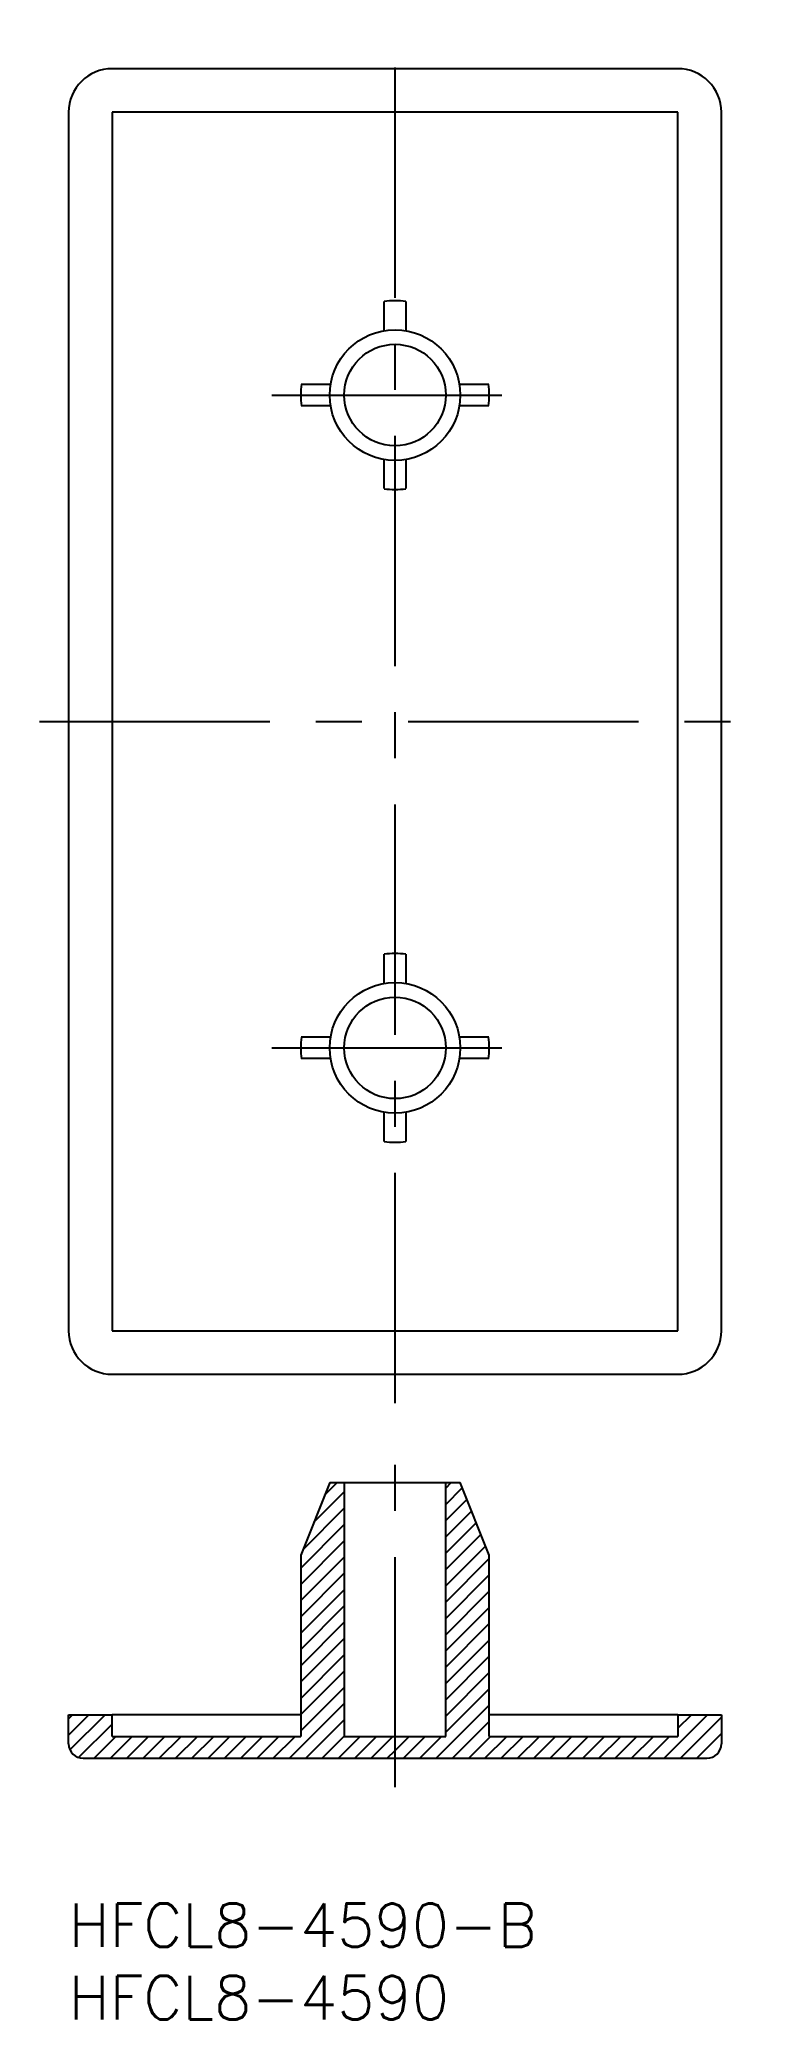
# Model space of a CAD drawing. Extents: x -2 to 47, y -8 to 128.
import ezdxf

# ---------------------------------------------------------------- set-up
doc = ezdxf.new("R2010")
doc.units = 0
doc.header["$LTSCALE"] = 0.5
doc.linetypes.add('CENTER', pattern=[50.8, 31.75, -6.35, 6.35, -6.35])
doc.layers.get('0').update_dxf_attribs({"linetype": 'CONTINUOUS'})
for name, color, linetype in [('MSM_CENTER', 1, 'CENTER'), ('MSM_CONTINUOUS', 7, 'CONTINUOUS'), ('MSM_NARROW', 5, 'CONTINUOUS'), ('MSM_PART_NUMBER', 7, 'CONTINUOUS')]:
    doc.layers.add(name, color=color, linetype=linetype)
doc.styles.get("Standard").update_dxf_attribs({"font": 'txt.shx', "height": 3, "bigfont": 'bigfont.shx'})

# ---------------------------------------------------------------- blocks, each defined once
blk = doc.blocks.new('*U8')
at = {"layer": 'MSM_PART_NUMBER'}
blk.add_text('HFCL8-4590-B', height=3, dxfattribs=at).set_placement((0, -3))
blk = doc.blocks.new('*U9')
at = {"layer": 'MSM_PART_NUMBER'}
blk.add_text('HFCL8-4590', height=3, dxfattribs=at).set_placement((0, -8))
blk = doc.blocks.new('*X11')
at = {"color": 0}
for p, q in [((17.65, 28.14), (18.52, 29)), ((26, 28.62), (26.38, 29)), ((16.91, 26.27), (19, 28.36)), ((26, 27.5), (27.14, 28.64)), ((26, 26.38), (27.46, 27.84)), ((16, 23.11), (19, 26.11)), ((16.16, 24.39), (19, 27.24)), ((26, 25.26), (27.78, 27.04)), ((26, 24.13), (28.1, 26.24)), ((16, 21.99), (19, 24.99)), ((26, 23.01), (28.43, 25.44)), ((26, 21.89), (28.75, 24.63)), ((16, 20.87), (19, 23.87)), ((26, 20.77), (29, 23.77)), ((16, 19.75), (19, 22.75)), ((26, 19.64), (29, 22.64)), ((16, 18.62), (19, 21.62)), ((16, 17.5), (19, 20.5)), ((26, 18.52), (29, 21.52)), ((16, 16.38), (19, 19.38)), ((26, 17.4), (29, 20.4)), ((26, 16.28), (29, 19.28)), ((16, 15.26), (19, 18.26)), ((26, 15.15), (29, 18.15)), ((16, 14.13), (19, 17.13)), ((26, 14.03), (29, 17.03)), ((16, 13.01), (19, 16.01)), ((26, 12.91), (29, 15.91)), ((15.23, 10), (19, 13.77)), ((16, 11.89), (19, 14.89)), ((25.34, 10), (29, 13.66)), ((26, 11.79), (29, 14.79)), ((0, 11.6), (1.4, 13)), ((0, 12.73), (0.27, 13)), ((0.09, 10.58), (2.52, 13)), ((0.69, 10.05), (3, 12.36)), ((16.36, 10), (19, 12.64)), ((26.46, 10), (29, 12.54)), ((41.05, 10), (44.05, 13)), ((42, 12.07), (42.93, 13)), ((42.17, 10), (45, 12.83)), ((1.76, 10), (3.26, 11.5)), ((2.89, 10), (4.39, 11.5)), ((4.01, 10), (5.51, 11.5)), ((5.13, 10), (6.63, 11.5)), ((6.25, 10), (7.75, 11.5)), ((7.38, 10), (8.88, 11.5)), ((8.5, 10), (10, 11.5)), ((9.62, 10), (11.12, 11.5)), ((10.74, 10), (12.24, 11.5)), ((11.87, 10), (13.37, 11.5)), ((12.99, 10), (14.49, 11.5)), ((14.11, 10), (15.61, 11.5)), ((17.48, 10), (19, 11.52)), ((18.6, 10), (20.1, 11.5)), ((19.72, 10), (21.22, 11.5)), ((20.85, 10), (22.35, 11.5)), ((22.5, 10.53), (23.47, 11.5)), ((23.09, 10), (24.59, 11.5)), ((24.21, 10), (25.71, 11.5)), ((27.58, 10), (29.08, 11.5)), ((28.7, 10), (30.2, 11.5)), ((29.83, 10), (31.33, 11.5)), ((30.95, 10), (32.45, 11.5)), ((32.07, 10), (33.57, 11.5)), ((33.19, 10), (34.69, 11.5)), ((34.32, 10), (35.82, 11.5)), ((35.44, 10), (36.94, 11.5)), ((36.56, 10), (38.06, 11.5)), ((37.68, 10), (39.18, 11.5)), ((38.81, 10), (40.31, 11.5)), ((39.93, 10), (41.43, 11.5)), ((43.3, 10), (45, 11.7)), ((21.97, 10), (22.5, 10.53))]:
    blk.add_line(p, q, dxfattribs=at)

msp = doc.modelspace()

# ---------------------------------------------------------------- linework, layer by layer
at = {"layer": 'MSM_CENTER'}
for p, q in [((22.5, 34.48), (22.5, 128.47)), ((14, 103.97), (31, 103.97)), ((-2, 81.47), (47, 81.47)), ((14, 58.97), (31, 58.97)), ((22.5, 8), (22.5, 31))]:
    msp.add_line(p, q, dxfattribs=at)
at = {"layer": 'MSM_CONTINUOUS'}
for p, q in [((42, 126.47), (3, 126.47)), ((0, 123.47), (0, 39.47)), ((3, 123.47), (3, 39.47)), ((42, 123.47), (3, 123.47)), ((42, 39.47), (42, 123.47)), ((45, 39.47), (45, 123.47)), ((21.75, 108.41), (21.75, 110.43)), ((23.25, 110.43), (23.25, 108.41)), ((16.04, 104.72), (18.06, 104.72)), ((26.94, 104.72), (28.96, 104.72)), ((18.06, 103.22), (16.04, 103.22)), ((28.96, 103.22), (26.94, 103.22)), ((21.75, 97.52), (21.75, 99.54)), ((23.25, 99.54), (23.25, 97.52)), ((21.75, 63.41), (21.75, 65.43)), ((23.25, 65.43), (23.25, 63.41)), ((16.04, 59.73), (18.06, 59.73)), ((26.94, 59.73), (28.96, 59.73)), ((18.06, 58.23), (16.04, 58.23)), ((28.96, 58.23), (26.94, 58.23)), ((21.75, 52.52), (21.75, 54.54)), ((23.25, 54.54), (23.25, 52.52)), ((3, 39.47), (42, 39.47)), ((3, 36.48), (42, 36.48)), ((18, 29), (16, 24)), ((18, 29), (19, 29)), ((19, 29), (26, 29)), ((19, 29), (19, 11.5)), ((26, 29), (27, 29)), ((26, 11.5), (26, 29)), ((29, 24), (27, 29)), ((16, 24), (16, 11.5)), ((29, 11.5), (29, 24)), ((0, 13), (3, 13)), ((0, 11), (0, 13)), ((16, 13), (3, 13)), ((3, 11.5), (3, 13)), ((42, 13), (29, 13)), ((42, 13), (42, 11.5)), ((42, 13), (45, 13)), ((45, 13), (45, 11)), ((3, 11.5), (16, 11.5)), ((19, 11.5), (26, 11.5)), ((29, 11.5), (42, 11.5)), ((1, 10), (44, 10))]:
    msp.add_line(p, q, dxfattribs=at)
for centre, radius in [((22.5, 103.97), 4.5), ((22.5, 103.97), 3.5), ((22.5, 58.97), 4.5), ((22.5, 58.97), 3.5)]:
    msp.add_circle(centre, radius, dxfattribs=at)
for centre, radius, start, end in [((3, 123.47), 3, 90, 180), ((42, 123.47), 3, 0, 90), ((22.5, 103.97), 6.5, 83.3742, 96.6258), ((22.5, 103.97), 6.5, 173.3742, 186.6258), ((22.5, 103.97), 6.5, 353.3742, 6.6258), ((22.5, 103.97), 6.5, 263.3742, 276.6258), ((22.5, 58.97), 6.5, 83.3742, 96.6258), ((22.5, 58.97), 6.5, 173.3742, 186.6258), ((22.5, 58.97), 6.5, 353.3742, 6.6258), ((22.5, 58.97), 6.5, 263.3742, 276.6258), ((3, 39.47), 3, 180, 270), ((42, 39.47), 3, 270, 0), ((1, 11), 1, 180, 270), ((44, 11), 1, 270, 0)]:
    msp.add_arc(centre, radius, start, end, dxfattribs=at)

# ---------------------------------------------------------------- block references
for name in ['*U8', '*U9']:
    msp.add_blockref(name, (0, 0), dxfattribs=at)
at = {"layer": 'MSM_NARROW', "linetype": 'CONTINUOUS'}
msp.add_blockref('*X11', (0, 0), dxfattribs=at)

doc.saveas('drawing.dxf')
